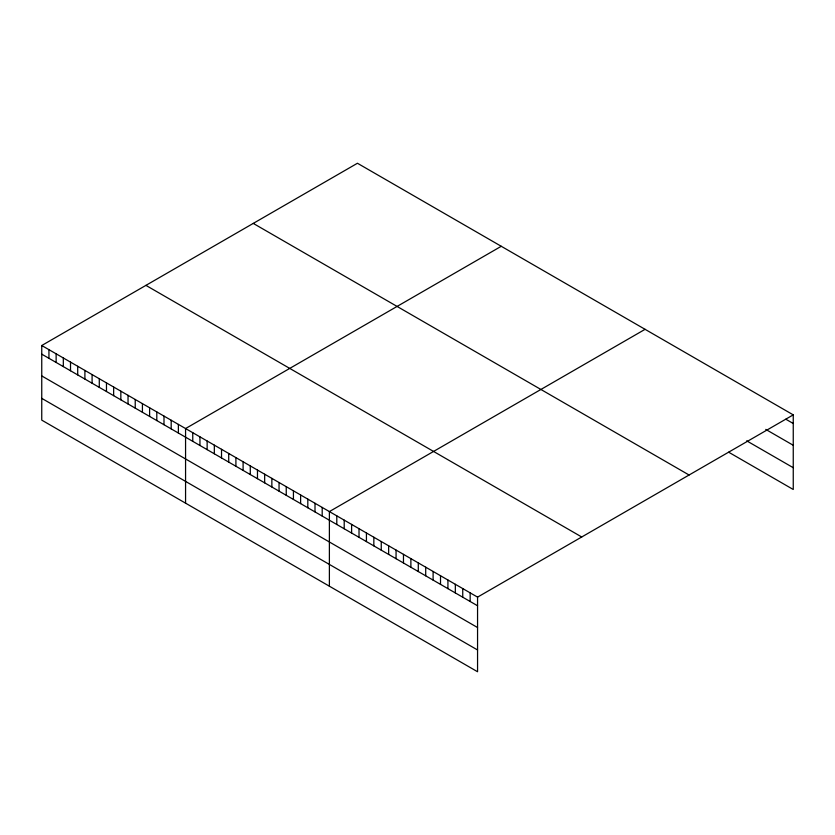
<?xml version="1.0" encoding="UTF-8"?>
<svg xmlns="http://www.w3.org/2000/svg" width="835" height="835" viewBox="0 0 835 835"><rect width="100%" height="100%" fill="white"/><g stroke="black" fill="none" stroke-linecap="round" stroke-linejoin="round"><path stroke-width="1.25" d="M41.75 345.513L477.557 597.129L477.557 671.747L41.75 420.13L41.75 345.513L357.443 163.253L793.25 414.87L793.25 489.487L728.684 452.205M501.261 246.283L185.568 428.553L185.568 503.161M645.079 329.324L329.387 511.584L329.387 586.191M477.557 597.129L793.25 414.87M785.839 419.222L793.25 423.502M765.737 429.388L793.25 445.274M746.678 440.828L793.25 467.704M253.266 223.404L689.073 475.011M145.927 285.372L581.734 536.989M41.75 354.155L477.557 605.761M41.75 375.927L477.557 627.534M41.75 398.358L477.557 649.974M470.157 592.85L470.157 601.482M462.747 588.571L462.747 597.213M455.336 584.302L455.336 592.933M447.925 580.022L447.925 588.654M440.515 575.743L440.515 584.375M433.104 571.464L433.104 580.095M425.704 567.184L425.704 575.816M418.293 562.915L418.293 571.547M410.883 558.636L410.883 567.268M403.472 554.356L403.472 562.988M396.061 550.077L396.061 558.709M388.651 545.798L388.651 554.43M381.251 541.518L381.251 550.161M373.84 537.249L373.84 545.881M366.429 532.97L366.429 541.602M359.019 528.691L359.019 537.322M351.608 524.411L351.608 533.043M344.208 520.132L344.208 528.774M336.797 515.863L336.797 524.495M322.195 507.43L322.195 516.061M315.004 503.275L315.004 511.907M307.812 499.132L307.812 507.764M300.621 494.978L300.621 503.609M293.429 490.823L293.429 499.455M286.238 486.669L286.238 495.301M279.047 482.515L279.047 491.157M271.855 478.371L271.855 487.003M264.664 474.217L264.664 482.849M257.472 470.063L257.472 478.695M250.281 465.909L250.281 474.551M243.1 461.765L243.1 470.397M235.908 457.611L235.908 466.243M228.717 453.457L228.717 462.089M221.525 449.303L221.525 457.945M214.334 445.159L214.334 453.791M207.143 441.005L207.143 449.637M199.951 436.851L199.951 445.483M192.76 432.697L192.76 441.329M178.377 424.399L178.377 433.031M171.185 420.245L171.185 428.877M163.994 416.091L163.994 424.723M156.803 411.947L156.803 420.579M149.611 407.793L149.611 416.425M142.42 403.639L142.42 412.271M135.228 399.485L135.228 408.117M128.037 395.341L128.037 403.973M120.845 391.187L120.845 399.819M113.654 387.033L113.654 395.665M106.473 382.879L106.473 391.511M99.281 378.725L99.281 387.367M92.09 374.581L92.09 383.213M84.899 370.427L84.899 379.059M77.707 366.273L77.707 374.905M70.516 362.119L70.516 370.761M63.324 357.975L63.324 366.607M56.133 353.821L56.133 362.453M48.941 349.667L48.941 358.298"/></g></svg>
